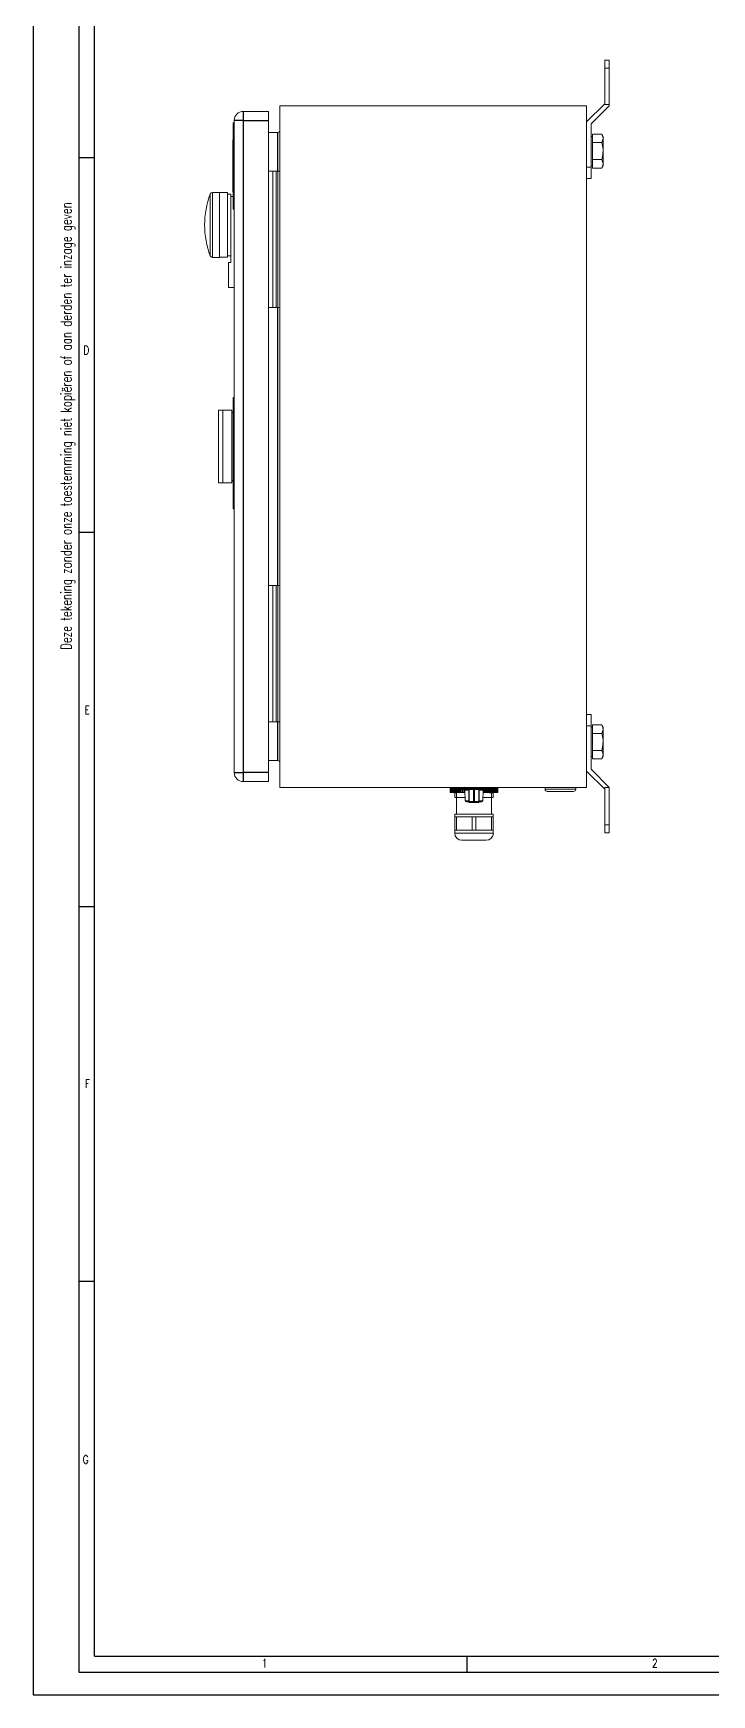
# Model space of a CAD drawing. Extents: x 4137 to 28680, y 2446 to 6814.
# Drawn here: x 9654 to 9953, y 4358 to 5089 of the extents above; entities that cross this region are included whole.
import ezdxf

# ---------------------------------------------------------------- set-up
doc = ezdxf.new("R2010")
doc.units = 0
doc.header["$LTSCALE"] = 0.5
doc.layers.get('0').update_dxf_attribs({"linetype": 'CONTINUOUS'})
doc.layers.add('DIM', color=5, linetype='CONTINUOUS')
doc.layers.add('VOL', color=2, linetype='CONTINUOUS')
doc.styles.get("Standard").update_dxf_attribs({"font": 'simplex.shx'})

msp = doc.modelspace()

# ---------------------------------------------------------------- linework, layer by layer
at = {"color": 7, "linetype": 'Continuous'}
for p, q in [((9654.35, 5546.23), (9654.35, 4358.23)), ((9654.35, 5546.23), (9654.35, 4358.23)), ((9674.35, 5536.23), (9674.35, 4368.23)), ((9674.35, 5536.23), (9674.35, 4368.23)), ((9681.35, 4375.23), (9681.35, 5529.23)), ((9681.35, 4375.23), (9681.35, 5529.23)), ((9681.35, 4375.23), (10948.95, 4375.23)), ((9681.35, 4375.23), (10948.95, 4375.23)), ((9674.35, 4368.23), (11326.35, 4368.23)), ((9674.35, 4368.23), (11326.35, 4368.23)), ((9654.35, 4358.23), (11336.35, 4358.23)), ((9654.35, 4358.23), (11336.35, 4358.23))]:
    msp.add_line(p, q, dxfattribs=at)
at = {"color": 7, "linetype": 'Continuous', "lineweight": 15}
for p, q in [((9905.82, 5077.59), (9907.82, 5077.59)), ((9905.82, 5074.08), (9905.82, 5077.59)), ((9905.82, 5077.59), (9907.82, 5077.59)), ((9905.82, 5074.08), (9905.82, 5077.59)), ((9907.82, 5077.59), (9907.82, 5074.08)), ((9907.82, 5077.59), (9907.82, 5074.08)), ((9905.82, 5074.08), (9907.82, 5074.08)), ((9905.82, 5058.42), (9905.82, 5074.08)), ((9905.82, 5074.08), (9907.82, 5074.08)), ((9905.82, 5058.42), (9905.82, 5074.08)), ((9907.82, 5074.08), (9907.82, 5058.14)), ((9907.82, 5074.08), (9907.82, 5058.14)), ((9757.82, 5055.09), (9746.82, 5055.09)), ((9757.82, 5055.09), (9746.82, 5055.09)), ((9757.82, 5051.09), (9757.82, 5055.09)), ((9757.82, 5051.09), (9757.82, 5055.09)), ((9762.82, 4757.59), (9762.82, 5057.59)), ((9762.82, 5057.59), (9897.82, 5057.59)), ((9762.82, 4757.59), (9762.82, 5057.59)), ((9762.82, 5057.59), (9897.82, 5057.59)), ((9897.82, 5050.42), (9905.82, 5058.42)), ((9897.82, 5050.42), (9905.82, 5058.42)), ((9897.82, 4757.59), (9897.82, 5057.59)), ((9897.82, 4757.59), (9897.82, 5057.59)), ((9899.82, 5049.59), (9907.82, 5057.59)), ((9899.82, 5049.59), (9907.82, 5057.59)), ((9905.82, 5058.14), (9905.82, 5058.42)), ((9905.82, 5058.14), (9905.82, 5058.42)), ((9907.82, 5058.14), (9905.82, 5058.14)), ((9907.82, 5058.14), (9905.82, 5058.14)), ((9907.82, 5058.14), (9907.82, 5057.59)), ((9907.82, 5058.14), (9907.82, 5057.59)), ((9742.32, 5012.09), (9742.32, 5050.09)), ((9742.82, 5050.09), (9742.32, 5050.09)), ((9742.32, 5012.09), (9742.32, 5050.09)), ((9742.82, 5050.09), (9742.32, 5050.09)), ((9742.82, 5051.09), (9742.82, 4764.09)), ((9742.82, 5051.09), (9742.82, 4764.09)), ((9757.82, 5051.09), (9757.82, 4764.09)), ((9757.82, 5051.09), (9757.82, 4764.09)), ((9762.02, 5045.84), (9757.82, 5045.84)), ((9762.02, 5045.84), (9757.82, 5045.84)), ((9899.82, 5030.59), (9899.82, 5049.59)), ((9899.82, 5030.59), (9899.82, 5049.59)), ((9742.22, 5042.49), (9742.32, 5042.49)), ((9742.22, 5042.49), (9742.22, 5040.21)), ((9742.22, 5042.49), (9742.32, 5042.49)), ((9742.22, 5042.49), (9742.22, 5040.21)), ((9742.22, 5040.21), (9742.32, 5040.21)), ((9742.22, 5040.21), (9742.22, 5032.23)), ((9742.22, 5040.21), (9742.32, 5040.21)), ((9742.22, 5040.21), (9742.22, 5032.23)), ((9900.42, 5044.09), (9899.82, 5044.09)), ((9900.42, 5044.09), (9899.82, 5044.09)), ((9900.42, 5043.22), (9900.42, 5045.1)), ((9900.42, 5045.1), (9904.54, 5045.1)), ((9900.42, 5043.22), (9900.42, 5045.1)), ((9900.42, 5045.1), (9904.54, 5045.1)), ((9900.42, 5041.34), (9900.42, 5043.22)), ((9900.42, 5041.34), (9900.42, 5043.22)), ((9900.42, 5041.34), (9904.54, 5041.34)), ((9900.42, 5037.59), (9900.42, 5041.34)), ((9900.42, 5041.34), (9904.54, 5041.34)), ((9900.42, 5037.59), (9900.42, 5041.34)), ((9905.12, 5044.09), (9904.54, 5045.1)), ((9905.12, 5044.09), (9904.54, 5045.1)), ((9905.12, 5043.22), (9905.12, 5044.09)), ((9905.12, 5043.22), (9905.12, 5044.09)), ((9905.12, 5037.59), (9905.12, 5043.22)), ((9905.12, 5037.59), (9905.12, 5043.22)), ((9742.22, 5032.23), (9742.32, 5032.23)), ((9742.22, 5032.23), (9742.22, 5029.95)), ((9742.22, 5032.23), (9742.32, 5032.23)), ((9742.22, 5032.23), (9742.22, 5029.95)), ((9899.82, 5031.09), (9900.42, 5031.09)), ((9899.82, 5031.09), (9900.42, 5031.09)), ((9900.42, 5033.84), (9900.42, 5037.59)), ((9900.42, 5033.84), (9900.42, 5037.59)), ((9900.42, 5033.84), (9904.54, 5033.84)), ((9900.42, 5031.96), (9900.42, 5033.84)), ((9900.42, 5033.84), (9904.54, 5033.84)), ((9900.42, 5031.96), (9900.42, 5033.84)), ((9900.42, 5030.09), (9900.42, 5031.96)), ((9900.42, 5030.09), (9900.42, 5031.96)), ((9904.54, 5030.09), (9905.12, 5031.09)), ((9904.54, 5030.09), (9905.12, 5031.09)), ((9905.12, 5031.96), (9905.12, 5037.59)), ((9905.12, 5031.96), (9905.12, 5037.59)), ((9905.12, 5031.09), (9905.12, 5031.96)), ((9905.12, 5031.09), (9905.12, 5031.96)), ((9742.22, 5029.95), (9742.32, 5029.95)), ((9742.22, 5029.95), (9742.22, 5021.97)), ((9742.22, 5029.95), (9742.32, 5029.95)), ((9742.22, 5029.95), (9742.22, 5021.97)), ((9757.82, 5028.74), (9759.82, 5028.74)), ((9757.82, 5028.74), (9759.82, 5028.74)), ((9759.82, 4968.74), (9759.82, 5028.74)), ((9759.82, 5028.74), (9761.32, 5028.74)), ((9759.82, 4968.74), (9759.82, 5028.74)), ((9759.82, 5028.74), (9761.32, 5028.74)), ((9761.32, 5028.74), (9761.32, 4968.74)), ((9761.32, 5028.74), (9762.02, 5028.74)), ((9761.32, 5028.74), (9761.32, 4968.74)), ((9761.32, 5028.74), (9762.02, 5028.74)), ((9762.02, 4968.74), (9762.02, 5028.74)), ((9762.02, 5028.74), (9762.82, 5028.74)), ((9762.02, 4968.74), (9762.02, 5028.74)), ((9762.02, 5028.74), (9762.82, 5028.74)), ((9897.82, 5030.59), (9899.82, 5030.59)), ((9897.82, 5030.59), (9899.82, 5030.59)), ((9897.82, 5025.59), (9899.82, 5025.59)), ((9897.82, 5025.59), (9899.82, 5025.59)), ((9899.82, 5025.59), (9899.82, 5030.59)), ((9899.82, 5025.59), (9899.82, 5030.59)), ((9900.42, 5030.09), (9904.54, 5030.09)), ((9900.42, 5030.09), (9904.54, 5030.09)), ((9736.32, 5019.34), (9733.18, 5019.34)), ((9736.32, 5019.34), (9733.18, 5019.34)), ((9736.32, 5005.09), (9736.32, 5019.34)), ((9736.32, 5005.09), (9736.32, 5019.34)), ((9739.82, 5019.33), (9736.32, 5019.33)), ((9739.82, 5019.33), (9736.32, 5019.33)), ((9739.82, 5005.09), (9739.82, 5019.33)), ((9739.82, 5005.09), (9739.82, 5019.33)), ((9741.32, 5018.67), (9739.82, 5018.67)), ((9741.32, 5018.67), (9739.82, 5018.67)), ((9741.32, 5017.59), (9741.32, 5018.67)), ((9741.32, 5017.59), (9741.32, 5018.67)), ((9742.32, 5017.59), (9741.32, 5017.59)), ((9741.32, 4988.59), (9741.32, 5017.59)), ((9742.32, 5017.59), (9741.32, 5017.59)), ((9741.32, 4988.59), (9741.32, 5017.59)), ((9742.22, 5021.97), (9742.22, 5019.69)), ((9742.22, 5021.97), (9742.32, 5021.97)), ((9742.22, 5021.97), (9742.22, 5019.69)), ((9742.22, 5021.97), (9742.32, 5021.97)), ((9742.22, 5019.69), (9742.32, 5019.69)), ((9742.22, 5019.69), (9742.32, 5019.69)), ((9742.82, 5012.09), (9742.32, 5012.09)), ((9742.82, 5012.09), (9742.32, 5012.09)), ((9736.32, 4990.84), (9736.32, 5005.09)), ((9736.32, 4990.84), (9736.32, 5005.09)), ((9739.82, 4990.85), (9739.82, 5005.09)), ((9739.82, 4990.85), (9739.82, 5005.09)), ((9733.18, 4990.84), (9736.32, 4990.84)), ((9733.18, 4990.84), (9736.32, 4990.84)), ((9736.32, 4990.85), (9739.82, 4990.85)), ((9736.32, 4990.85), (9739.82, 4990.85)), ((9739.82, 4991.52), (9741.32, 4991.52)), ((9739.82, 4991.52), (9741.32, 4991.52)), ((9740.32, 4977.59), (9740.32, 4988.59)), ((9740.32, 4988.59), (9741.32, 4988.59)), ((9740.32, 4977.59), (9740.32, 4988.59)), ((9740.32, 4988.59), (9741.32, 4988.59)), ((9742.82, 4977.59), (9740.32, 4977.59)), ((9742.82, 4977.59), (9740.32, 4977.59)), ((9757.82, 4968.74), (9759.82, 4968.74)), ((9757.82, 4968.74), (9759.82, 4968.74)), ((9759.82, 4968.74), (9761.32, 4968.74)), ((9759.82, 4968.74), (9761.32, 4968.74)), ((9762.02, 4968.74), (9761.32, 4968.74)), ((9762.02, 4968.74), (9761.32, 4968.74)), ((9762.02, 4968.74), (9762.82, 4968.74)), ((9762.02, 4968.74), (9762.82, 4968.74)), ((9742.82, 4929.22), (9742.31, 4929.22)), ((9742.31, 4926.72), (9742.31, 4929.22)), ((9742.82, 4929.22), (9742.31, 4929.22)), ((9742.31, 4926.72), (9742.31, 4929.22)), ((9735.82, 4891.59), (9735.82, 4923.59)), ((9735.82, 4923.59), (9737.82, 4923.59)), ((9735.82, 4891.59), (9735.82, 4923.59)), ((9735.82, 4923.59), (9737.82, 4923.59)), ((9737.82, 4891.59), (9737.82, 4923.59)), ((9737.82, 4923.59), (9741.82, 4923.59)), ((9737.82, 4891.59), (9737.82, 4923.59)), ((9737.82, 4923.59), (9741.82, 4923.59)), ((9741.82, 4891.59), (9741.82, 4923.59)), ((9741.82, 4891.59), (9741.82, 4923.59)), ((9741.82, 4922.59), (9742.82, 4922.59)), ((9741.82, 4922.59), (9742.82, 4922.59)), ((9742.82, 4926.72), (9742.31, 4926.72)), ((9742.31, 4887.59), (9742.31, 4926.72)), ((9742.82, 4926.72), (9742.31, 4926.72)), ((9742.31, 4887.59), (9742.31, 4926.72)), ((9741.82, 4892.59), (9742.82, 4892.59)), ((9741.82, 4892.59), (9742.82, 4892.59)), ((9735.82, 4891.59), (9737.82, 4891.59)), ((9735.82, 4891.59), (9737.82, 4891.59)), ((9737.82, 4891.59), (9741.82, 4891.59)), ((9737.82, 4891.59), (9741.82, 4891.59)), ((9742.31, 4880.09), (9742.31, 4887.59)), ((9742.82, 4887.59), (9742.31, 4887.59)), ((9742.31, 4880.09), (9742.31, 4887.59)), ((9742.82, 4887.59), (9742.31, 4887.59)), ((9742.82, 4880.09), (9742.31, 4880.09)), ((9742.82, 4880.09), (9742.31, 4880.09)), ((9757.82, 4846.44), (9759.82, 4846.44)), ((9757.82, 4846.44), (9759.82, 4846.44)), ((9759.82, 4786.44), (9759.82, 4846.44)), ((9759.82, 4846.44), (9761.32, 4846.44)), ((9759.82, 4786.44), (9759.82, 4846.44)), ((9759.82, 4846.44), (9761.32, 4846.44)), ((9761.32, 4846.44), (9761.32, 4786.44)), ((9761.32, 4846.44), (9762.02, 4846.44)), ((9761.32, 4846.44), (9761.32, 4786.44)), ((9761.32, 4846.44), (9762.02, 4846.44)), ((9762.02, 4786.44), (9762.02, 4846.44)), ((9762.02, 4846.44), (9762.82, 4846.44)), ((9762.02, 4786.44), (9762.02, 4846.44)), ((9762.02, 4846.44), (9762.82, 4846.44)), ((9757.82, 4786.44), (9759.82, 4786.44)), ((9757.82, 4786.44), (9759.82, 4786.44)), ((9759.82, 4786.44), (9761.32, 4786.44)), ((9759.82, 4786.44), (9761.32, 4786.44)), ((9762.02, 4786.44), (9761.32, 4786.44)), ((9762.02, 4786.44), (9761.32, 4786.44)), ((9762.02, 4786.44), (9762.82, 4786.44)), ((9762.02, 4786.44), (9762.82, 4786.44)), ((9897.82, 4789.59), (9899.82, 4789.59)), ((9897.82, 4789.59), (9899.82, 4789.59)), ((9897.82, 4784.59), (9899.82, 4784.59)), ((9897.82, 4784.59), (9899.82, 4784.59)), ((9899.82, 4784.59), (9899.82, 4789.59)), ((9899.82, 4784.59), (9899.82, 4789.59)), ((9899.82, 4784.59), (9899.82, 4765.59)), ((9899.82, 4784.59), (9899.82, 4765.59)), ((9900.42, 4784.09), (9899.82, 4784.09)), ((9900.42, 4784.09), (9899.82, 4784.09)), ((9900.42, 4783.22), (9900.42, 4785.1)), ((9900.42, 4785.1), (9904.54, 4785.1)), ((9900.42, 4783.22), (9900.42, 4785.1)), ((9900.42, 4785.1), (9904.54, 4785.1)), ((9900.42, 4781.34), (9900.42, 4783.22)), ((9900.42, 4781.34), (9900.42, 4783.22)), ((9905.12, 4784.09), (9904.54, 4785.1)), ((9905.12, 4784.09), (9904.54, 4785.1)), ((9905.12, 4783.22), (9905.12, 4784.09)), ((9905.12, 4783.22), (9905.12, 4784.09)), ((9905.12, 4777.59), (9905.12, 4783.22)), ((9905.12, 4777.59), (9905.12, 4783.22)), ((9900.42, 4777.59), (9900.42, 4781.34)), ((9900.42, 4781.34), (9904.54, 4781.34)), ((9900.42, 4777.59), (9900.42, 4781.34)), ((9900.42, 4781.34), (9904.54, 4781.34)), ((9900.42, 4773.84), (9900.42, 4777.59)), ((9900.42, 4773.84), (9900.42, 4777.59)), ((9905.12, 4771.96), (9905.12, 4777.59)), ((9905.12, 4771.96), (9905.12, 4777.59)), ((9757.82, 4769.34), (9762.02, 4769.34)), ((9757.82, 4769.34), (9762.02, 4769.34)), ((9899.82, 4771.09), (9900.42, 4771.09)), ((9899.82, 4771.09), (9900.42, 4771.09)), ((9900.42, 4773.84), (9904.54, 4773.84)), ((9900.42, 4771.96), (9900.42, 4773.84)), ((9900.42, 4773.84), (9904.54, 4773.84)), ((9900.42, 4771.96), (9900.42, 4773.84)), ((9900.42, 4770.09), (9900.42, 4771.96)), ((9900.42, 4770.09), (9900.42, 4771.96)), ((9900.42, 4770.09), (9904.54, 4770.09)), ((9900.42, 4770.09), (9904.54, 4770.09)), ((9904.54, 4770.09), (9905.12, 4771.09)), ((9904.54, 4770.09), (9905.12, 4771.09)), ((9905.12, 4771.09), (9905.12, 4771.96)), ((9905.12, 4771.09), (9905.12, 4771.96)), ((9757.82, 4760.09), (9757.82, 4764.09)), ((9757.82, 4760.09), (9757.82, 4764.09)), ((9905.82, 4756.76), (9897.82, 4764.76)), ((9905.82, 4756.76), (9897.82, 4764.76)), ((9899.82, 4765.59), (9907.82, 4757.59)), ((9899.82, 4765.59), (9907.82, 4757.59)), ((9746.82, 4760.09), (9757.82, 4760.09)), ((9746.82, 4760.09), (9757.82, 4760.09)), ((9762.82, 4757.59), (9897.82, 4757.59)), ((9762.82, 4757.59), (9897.82, 4757.59)), ((9837.81, 4757.59), (9837.81, 4755.3)), ((9837.81, 4757.59), (9837.81, 4755.3)), ((9837.81, 4757.59), (9837.81, 4755.3)), ((9837.81, 4757.59), (9837.81, 4755.3)), ((9837.81, 4755.3), (9837.89, 4755.3)), ((9837.81, 4755.3), (9837.81, 4755.3)), ((9837.81, 4755.3), (9837.89, 4755.3)), ((9837.81, 4755.3), (9837.81, 4755.3)), ((9837.89, 4755.3), (9837.89, 4757.59)), ((9837.89, 4755.3), (9837.89, 4757.59)), ((9837.89, 4755.3), (9837.94, 4755.3)), ((9837.89, 4755.3), (9837.94, 4755.3)), ((9837.94, 4757.59), (9837.94, 4755.3)), ((9837.94, 4757.59), (9837.94, 4755.3)), ((9837.94, 4755.3), (9838.08, 4755.3)), ((9837.94, 4755.3), (9838.08, 4755.3)), ((9838.08, 4755.3), (9838.08, 4757.59)), ((9838.08, 4755.3), (9838.08, 4757.59)), ((9838.08, 4755.3), (9838.17, 4755.3)), ((9838.08, 4755.3), (9838.17, 4755.3)), ((9838.17, 4757.59), (9838.17, 4755.3)), ((9838.17, 4757.59), (9838.17, 4755.3)), ((9838.17, 4755.3), (9838.38, 4755.3)), ((9838.17, 4755.3), (9838.38, 4755.3)), ((9838.38, 4755.3), (9838.38, 4757.59)), ((9838.38, 4755.3), (9838.38, 4757.59)), ((9838.38, 4755.3), (9838.52, 4755.3)), ((9838.38, 4755.3), (9838.52, 4755.3)), ((9838.52, 4757.59), (9838.52, 4755.3)), ((9838.52, 4757.59), (9838.52, 4755.3)), ((9838.52, 4755.3), (9838.79, 4755.3)), ((9838.52, 4755.3), (9838.79, 4755.3)), ((9838.79, 4755.3), (9838.79, 4757.59)), ((9838.79, 4755.3), (9838.79, 4757.59)), ((9838.79, 4755.3), (9838.97, 4755.3)), ((9838.79, 4755.3), (9838.97, 4755.3)), ((9838.97, 4757.59), (9838.97, 4755.3)), ((9838.97, 4757.59), (9838.97, 4755.3)), ((9838.97, 4755.3), (9839.3, 4755.3)), ((9838.97, 4755.3), (9839.3, 4755.3)), ((9839.3, 4755.3), (9839.3, 4757.59)), ((9839.3, 4755.3), (9839.3, 4757.59)), ((9839.3, 4755.3), (9839.52, 4755.3)), ((9839.3, 4755.3), (9839.52, 4755.3)), ((9839.52, 4757.59), (9839.52, 4755.3)), ((9839.52, 4757.59), (9839.52, 4755.3)), ((9839.53, 4757.59), (9839.53, 4755.3)), ((9839.53, 4757.59), (9839.53, 4755.3)), ((9839.53, 4755.3), (9839.91, 4755.3)), ((9839.53, 4755.3), (9839.91, 4755.3)), ((9839.82, 4755.13), (9840.64, 4755.13)), ((9839.82, 4753.09), (9839.82, 4755.13)), ((9839.82, 4755.13), (9840.64, 4755.13)), ((9839.82, 4753.09), (9839.82, 4755.13)), ((9840.64, 4753.09), (9839.82, 4753.09)), ((9840.64, 4753.09), (9839.82, 4753.09)), ((9839.91, 4755.3), (9839.91, 4757.59)), ((9839.91, 4755.3), (9839.91, 4757.59)), ((9839.91, 4755.3), (9840.12, 4755.3)), ((9839.91, 4755.3), (9840.12, 4755.3)), ((9840.12, 4757.59), (9840.12, 4755.3)), ((9840.12, 4757.59), (9840.12, 4755.3)), ((9840.18, 4757.59), (9840.18, 4755.3)), ((9840.18, 4757.59), (9840.18, 4755.3)), ((9840.18, 4755.3), (9840.62, 4755.3)), ((9840.18, 4755.3), (9840.62, 4755.3)), ((9840.62, 4755.3), (9840.62, 4757.59)), ((9840.62, 4755.3), (9840.62, 4757.59)), ((9840.62, 4755.3), (9840.81, 4755.3)), ((9840.62, 4755.3), (9840.81, 4755.3)), ((9840.64, 4755.13), (9842.44, 4755.3)), ((9840.64, 4755.13), (9842.44, 4755.3)), ((9840.64, 4753.09), (9840.64, 4755.13)), ((9840.64, 4753.09), (9840.64, 4755.13)), ((9844.42, 4753.09), (9840.64, 4753.09)), ((9844.42, 4753.09), (9840.64, 4753.09)), ((9840.67, 4753.09), (9840.67, 4745.85)), ((9840.67, 4753.09), (9840.67, 4745.85)), ((9840.81, 4757.59), (9840.81, 4755.3)), ((9840.81, 4757.59), (9840.81, 4755.3)), ((9840.81, 4755.3), (9840.93, 4755.3)), ((9840.81, 4755.3), (9840.93, 4755.3)), ((9840.93, 4757.59), (9840.93, 4755.3)), ((9840.93, 4757.59), (9840.93, 4755.3)), ((9840.93, 4755.3), (9841.41, 4755.3)), ((9840.93, 4755.3), (9841.41, 4755.3)), ((9841.41, 4755.3), (9841.41, 4757.59)), ((9841.41, 4755.3), (9841.41, 4757.59)), ((9841.41, 4755.3), (9841.58, 4755.3)), ((9841.41, 4755.3), (9841.58, 4755.3)), ((9841.58, 4757.59), (9841.58, 4755.3)), ((9841.58, 4757.59), (9841.58, 4755.3)), ((9841.58, 4755.3), (9841.75, 4755.3)), ((9841.58, 4755.3), (9841.75, 4755.3)), ((9841.75, 4757.59), (9841.75, 4755.3)), ((9841.75, 4757.59), (9841.75, 4755.3)), ((9841.75, 4755.3), (9842.27, 4755.3)), ((9841.75, 4755.3), (9842.27, 4755.3)), ((9842.12, 4757.19), (9842.12, 4757.59)), ((9842.12, 4757.19), (9842.12, 4757.59)), ((9842.12, 4757.19), (9843.12, 4757.19)), ((9842.12, 4757.19), (9843.12, 4757.19)), ((9842.12, 4757.09), (9842.12, 4756.69)), ((9843.12, 4757.09), (9842.12, 4757.09)), ((9842.12, 4757.09), (9842.12, 4756.69)), ((9843.12, 4757.09), (9842.12, 4757.09)), ((9843.12, 4756.69), (9842.12, 4756.69)), ((9843.12, 4756.69), (9842.12, 4756.69)), ((9842.27, 4757.09), (9842.27, 4757.19)), ((9842.27, 4757.09), (9842.27, 4757.19)), ((9842.27, 4755.3), (9842.27, 4756.69)), ((9842.27, 4755.3), (9842.27, 4756.69)), ((9842.27, 4755.3), (9842.42, 4755.3)), ((9842.27, 4755.3), (9842.42, 4755.3)), ((9842.42, 4757.19), (9842.42, 4757.09)), ((9842.42, 4757.19), (9842.42, 4757.09)), ((9842.42, 4756.69), (9842.42, 4755.3)), ((9842.42, 4756.69), (9842.42, 4755.3)), ((9842.42, 4755.3), (9842.64, 4755.3)), ((9842.42, 4755.3), (9842.64, 4755.3)), ((9842.64, 4757.19), (9842.64, 4757.09)), ((9842.64, 4757.19), (9842.64, 4757.09)), ((9842.64, 4756.69), (9842.64, 4755.3)), ((9842.64, 4756.69), (9842.64, 4755.3)), ((9842.64, 4755.3), (9843.2, 4755.3)), ((9842.64, 4755.3), (9843.2, 4755.3)), ((9843.12, 4757.19), (9843.12, 4757.59)), ((9843.12, 4757.19), (9843.12, 4757.59)), ((9843.12, 4757.19), (9853.52, 4757.19)), ((9843.12, 4757.19), (9853.52, 4757.19)), ((9843.12, 4756.69), (9843.12, 4757.09)), ((9853.52, 4757.09), (9843.12, 4757.09)), ((9843.12, 4756.69), (9843.12, 4757.09)), ((9853.52, 4757.09), (9843.12, 4757.09)), ((9853.52, 4756.69), (9843.12, 4756.69)), ((9853.52, 4756.69), (9843.12, 4756.69)), ((9843.2, 4757.09), (9843.2, 4757.19)), ((9843.2, 4757.09), (9843.2, 4757.19)), ((9843.2, 4755.3), (9843.2, 4756.69)), ((9843.2, 4755.3), (9843.2, 4756.69)), ((9843.2, 4755.3), (9843.33, 4755.3)), ((9843.2, 4755.3), (9843.33, 4755.3)), ((9843.33, 4757.19), (9843.33, 4757.09)), ((9843.33, 4757.19), (9843.33, 4757.09)), ((9843.33, 4756.69), (9843.33, 4755.3)), ((9843.33, 4756.69), (9843.33, 4755.3)), ((9843.33, 4755.3), (9843.71, 4755.3)), ((9843.33, 4755.3), (9843.71, 4755.3)), ((9843.6, 4757.19), (9843.6, 4757.09)), ((9843.6, 4757.19), (9843.6, 4757.09)), ((9843.6, 4756.69), (9843.6, 4755.3)), ((9843.6, 4756.69), (9843.6, 4755.3)), ((9843.6, 4755.3), (9844.19, 4755.3)), ((9843.6, 4755.3), (9844.19, 4755.3)), ((9844.19, 4757.09), (9844.19, 4757.19)), ((9844.19, 4757.09), (9844.19, 4757.19)), ((9844.19, 4755.3), (9844.19, 4756.65)), ((9844.19, 4755.3), (9844.19, 4756.65)), ((9844.19, 4755.3), (9844.29, 4755.3)), ((9844.19, 4755.3), (9844.29, 4755.3)), ((9844.29, 4757.19), (9844.29, 4757.09)), ((9844.29, 4757.19), (9844.29, 4757.09)), ((9844.29, 4756.54), (9844.29, 4755.3)), ((9844.29, 4756.54), (9844.29, 4755.3)), ((9844.33, 4756.4), (9844.45, 4751.68)), ((9844.33, 4756.4), (9844.45, 4751.68)), ((9844.61, 4757.19), (9844.61, 4757.09)), ((9844.61, 4757.19), (9844.61, 4757.09)), ((9845.12, 4757.09), (9845.12, 4757.19)), ((9845.12, 4757.09), (9845.12, 4757.19)), ((9845.99, 4751.39), (9845.99, 4756.69)), ((9845.99, 4751.39), (9845.99, 4756.69)), ((9846.24, 4756.69), (9846.24, 4751.39)), ((9846.24, 4756.69), (9846.24, 4751.39)), ((9846.82, 4757.19), (9846.82, 4757.09)), ((9846.82, 4757.19), (9846.82, 4757.09)), ((9848.08, 4751.39), (9848.08, 4756.69)), ((9848.08, 4751.39), (9848.08, 4756.69)), ((9848.58, 4756.69), (9848.58, 4751.39)), ((9848.58, 4756.69), (9848.58, 4751.39)), ((9849.82, 4757.09), (9849.82, 4757.19)), ((9849.82, 4757.09), (9849.82, 4757.19)), ((9850.41, 4751.39), (9850.41, 4756.69)), ((9850.41, 4751.39), (9850.41, 4756.69)), ((9850.63, 4756.4), (9852.32, 4756.4)), ((9850.63, 4756.4), (9852.32, 4756.4)), ((9850.66, 4756.69), (9850.66, 4751.39)), ((9850.66, 4756.69), (9850.66, 4751.39)), ((9851.52, 4757.19), (9851.52, 4757.09)), ((9851.52, 4757.19), (9851.52, 4757.09)), ((9851.71, 4757.09), (9851.71, 4757.19)), ((9851.71, 4757.09), (9851.71, 4757.19)), ((9852.04, 4757.09), (9852.04, 4757.19)), ((9852.04, 4757.09), (9852.04, 4757.19)), ((9852.16, 4757.19), (9852.16, 4757.09)), ((9852.16, 4757.19), (9852.16, 4757.09)), ((9852.32, 4756.4), (9852.19, 4751.68)), ((9852.32, 4756.4), (9852.19, 4751.68)), ((9856, 4753.09), (9852.23, 4753.09)), ((9856, 4753.09), (9852.23, 4753.09)), ((9852.29, 4755.3), (9852.74, 4755.3)), ((9852.29, 4755.3), (9852.74, 4755.3)), ((9852.63, 4755.3), (9853.02, 4755.3)), ((9852.63, 4755.3), (9853.02, 4755.3)), ((9852.74, 4757.09), (9852.74, 4757.19)), ((9852.74, 4757.09), (9852.74, 4757.19)), ((9852.74, 4755.3), (9852.74, 4756.69)), ((9852.74, 4755.3), (9852.74, 4756.69)), ((9853.02, 4757.09), (9853.02, 4757.19)), ((9853.02, 4757.09), (9853.02, 4757.19)), ((9853.02, 4755.3), (9853.02, 4756.69)), ((9853.02, 4755.3), (9853.02, 4756.69)), ((9853.16, 4755.3), (9853.02, 4755.3)), ((9853.16, 4755.3), (9853.02, 4755.3)), ((9853.16, 4757.19), (9853.16, 4757.09)), ((9853.16, 4757.19), (9853.16, 4757.09)), ((9853.16, 4756.69), (9853.16, 4755.3)), ((9853.16, 4756.69), (9853.16, 4755.3)), ((9853.16, 4755.3), (9853.71, 4755.3)), ((9853.16, 4755.3), (9853.71, 4755.3)), ((9853.52, 4757.19), (9853.52, 4757.59)), ((9853.52, 4757.19), (9853.52, 4757.59)), ((9853.52, 4757.19), (9854.52, 4757.19)), ((9853.52, 4757.19), (9854.52, 4757.19)), ((9853.52, 4756.69), (9853.52, 4757.09)), ((9854.52, 4757.09), (9853.52, 4757.09)), ((9853.52, 4756.69), (9853.52, 4757.09)), ((9854.52, 4757.09), (9853.52, 4757.09)), ((9854.52, 4756.69), (9853.52, 4756.69)), ((9854.52, 4756.69), (9853.52, 4756.69)), ((9853.58, 4755.3), (9853.94, 4755.3)), ((9853.58, 4755.3), (9853.94, 4755.3)), ((9853.71, 4757.09), (9853.71, 4757.19)), ((9853.71, 4757.09), (9853.71, 4757.19)), ((9853.71, 4755.3), (9853.71, 4756.69)), ((9853.71, 4755.3), (9853.71, 4756.69)), ((9853.94, 4757.09), (9853.94, 4757.19)), ((9853.94, 4757.09), (9853.94, 4757.19)), ((9853.94, 4755.3), (9853.94, 4756.69)), ((9853.94, 4755.3), (9853.94, 4756.69)), ((9854.11, 4755.3), (9853.94, 4755.3)), ((9854.11, 4755.3), (9853.94, 4755.3)), ((9854.11, 4757.19), (9854.11, 4757.09)), ((9854.11, 4757.19), (9854.11, 4757.09)), ((9854.11, 4756.69), (9854.11, 4755.3)), ((9854.11, 4756.69), (9854.11, 4755.3)), ((9854.11, 4755.3), (9854.62, 4755.3)), ((9854.11, 4755.3), (9854.62, 4755.3)), ((9854.52, 4757.59), (9854.52, 4757.19)), ((9854.52, 4757.59), (9854.52, 4757.19)), ((9854.52, 4756.69), (9854.52, 4757.09)), ((9854.52, 4756.69), (9854.52, 4757.09)), ((9854.62, 4755.3), (9854.62, 4757.59)), ((9854.62, 4755.3), (9854.62, 4757.59)), ((9854.62, 4755.3), (9854.81, 4755.3)), ((9854.62, 4755.3), (9854.81, 4755.3)), ((9854.81, 4755.3), (9854.81, 4757.59)), ((9854.81, 4755.3), (9854.81, 4757.59)), ((9855, 4755.3), (9854.81, 4755.3)), ((9855, 4755.3), (9854.81, 4755.3)), ((9855, 4757.59), (9855, 4755.3)), ((9855, 4757.59), (9855, 4755.3)), ((9855, 4755.3), (9855.47, 4755.3)), ((9855, 4755.3), (9855.47, 4755.3)), ((9855.47, 4755.3), (9855.47, 4757.59)), ((9855.47, 4755.3), (9855.47, 4757.59)), ((9855.47, 4755.3), (9855.6, 4755.3)), ((9855.47, 4755.3), (9855.6, 4755.3)), ((9855.6, 4755.3), (9855.6, 4757.59)), ((9855.6, 4755.3), (9855.6, 4757.59)), ((9855.81, 4755.3), (9855.6, 4755.3)), ((9855.81, 4755.3), (9855.6, 4755.3)), ((9855.81, 4757.59), (9855.81, 4755.3)), ((9855.81, 4757.59), (9855.81, 4755.3)), ((9855.81, 4755.3), (9856.23, 4755.3)), ((9855.81, 4755.3), (9856.23, 4755.3)), ((9855.98, 4745.85), (9855.98, 4753.09)), ((9855.98, 4745.85), (9855.98, 4753.09)), ((9856, 4753.09), (9856, 4755.13)), ((9856, 4755.13), (9856.82, 4755.13)), ((9856, 4753.09), (9856, 4755.13)), ((9856, 4755.13), (9856.82, 4755.13)), ((9856.82, 4753.09), (9856, 4753.09)), ((9856.82, 4753.09), (9856, 4753.09)), ((9856.23, 4755.3), (9856.23, 4757.59)), ((9856.23, 4755.3), (9856.23, 4757.59)), ((9856.32, 4755.3), (9856.32, 4757.59)), ((9856.32, 4755.3), (9856.32, 4757.59)), ((9856.55, 4755.3), (9856.32, 4755.3)), ((9856.55, 4755.3), (9856.32, 4755.3)), ((9856.55, 4757.59), (9856.55, 4755.3)), ((9856.55, 4757.59), (9856.55, 4755.3)), ((9856.55, 4755.3), (9856.91, 4755.3)), ((9856.55, 4755.3), (9856.91, 4755.3)), ((9856.82, 4753.09), (9856.82, 4755.13)), ((9856.82, 4753.09), (9856.82, 4755.13)), ((9856.91, 4755.3), (9856.91, 4757.59)), ((9856.91, 4755.3), (9856.91, 4757.59)), ((9856.94, 4755.3), (9856.94, 4757.59)), ((9856.94, 4755.3), (9856.94, 4757.59)), ((9857.19, 4755.3), (9856.94, 4755.3)), ((9857.19, 4755.3), (9856.94, 4755.3)), ((9857.19, 4757.59), (9857.19, 4755.3)), ((9857.19, 4757.59), (9857.19, 4755.3)), ((9857.19, 4755.3), (9857.5, 4755.3)), ((9857.19, 4755.3), (9857.5, 4755.3)), ((9857.5, 4755.3), (9857.5, 4757.59)), ((9857.5, 4755.3), (9857.5, 4757.59)), ((9857.73, 4755.3), (9857.5, 4755.3)), ((9857.73, 4755.3), (9857.5, 4755.3)), ((9857.73, 4757.59), (9857.73, 4755.3)), ((9857.73, 4757.59), (9857.73, 4755.3)), ((9857.73, 4755.3), (9857.98, 4755.3)), ((9857.73, 4755.3), (9857.98, 4755.3)), ((9857.98, 4755.3), (9857.98, 4757.59)), ((9857.98, 4755.3), (9857.98, 4757.59)), ((9858.17, 4755.3), (9857.98, 4755.3)), ((9858.17, 4755.3), (9857.98, 4755.3)), ((9858.17, 4757.59), (9858.17, 4755.3)), ((9858.17, 4757.59), (9858.17, 4755.3)), ((9858.17, 4755.3), (9858.36, 4755.3)), ((9858.17, 4755.3), (9858.36, 4755.3)), ((9858.36, 4755.3), (9858.36, 4757.59)), ((9858.36, 4755.3), (9858.36, 4757.59)), ((9858.51, 4755.3), (9858.36, 4755.3)), ((9858.51, 4755.3), (9858.36, 4755.3)), ((9858.51, 4757.59), (9858.51, 4755.3)), ((9858.51, 4757.59), (9858.51, 4755.3)), ((9858.51, 4755.3), (9858.63, 4755.3)), ((9858.51, 4755.3), (9858.63, 4755.3)), ((9858.63, 4755.3), (9858.63, 4757.59)), ((9858.63, 4755.3), (9858.63, 4757.59)), ((9858.73, 4755.3), (9858.63, 4755.3)), ((9858.73, 4755.3), (9858.63, 4755.3)), ((9858.73, 4757.59), (9858.73, 4755.3)), ((9858.73, 4757.59), (9858.73, 4755.3)), ((9858.73, 4755.3), (9858.79, 4755.3)), ((9858.73, 4755.3), (9858.79, 4755.3)), ((9858.79, 4755.3), (9858.79, 4757.59)), ((9858.79, 4755.3), (9858.79, 4757.59)), ((9858.84, 4755.3), (9858.79, 4755.3)), ((9858.84, 4755.3), (9858.79, 4755.3)), ((9858.84, 4757.59), (9858.84, 4755.3)), ((9858.84, 4757.59), (9858.84, 4755.3)), ((9879.57, 4757.59), (9879.57, 4756.79)), ((9879.57, 4757.59), (9879.57, 4756.79)), ((9880.57, 4755.79), (9892.07, 4755.79)), ((9880.57, 4755.79), (9892.07, 4755.79)), ((9893.07, 4756.79), (9893.07, 4757.59)), ((9893.07, 4756.79), (9893.07, 4757.59)), ((9907.82, 4757.59), (9905.82, 4757.59)), ((9905.82, 4757.59), (9905.82, 4756.76)), ((9907.82, 4757.59), (9905.82, 4757.59)), ((9905.82, 4757.59), (9905.82, 4756.76)), ((9905.82, 4741.1), (9905.82, 4756.76)), ((9905.82, 4741.1), (9905.82, 4756.76)), ((9907.82, 4757.59), (9907.82, 4741.1)), ((9907.82, 4757.59), (9907.82, 4741.1)), ((9839.82, 4745.85), (9839.82, 4744.54)), ((9839.82, 4745.85), (9852.57, 4745.85)), ((9839.82, 4745.85), (9839.82, 4744.54)), ((9839.82, 4745.85), (9852.57, 4745.85)), ((9845.4, 4751.19), (9846.03, 4751.19)), ((9845.4, 4751.19), (9846.03, 4751.19)), ((9848.08, 4751.39), (9846.24, 4751.39)), ((9848.08, 4751.39), (9846.24, 4751.39)), ((9846.49, 4750.89), (9848.33, 4750.89)), ((9846.49, 4750.89), (9848.33, 4750.89)), ((9848.33, 4751.14), (9848.33, 4750.89)), ((9848.33, 4751.14), (9848.33, 4750.89)), ((9848.33, 4750.89), (9850.16, 4750.89)), ((9848.33, 4750.89), (9850.16, 4750.89)), ((9850.41, 4751.39), (9848.58, 4751.39)), ((9850.41, 4751.39), (9848.58, 4751.39)), ((9850.62, 4751.19), (9851.24, 4751.19)), ((9850.62, 4751.19), (9851.24, 4751.19)), ((9852.57, 4745.85), (9856.82, 4745.85)), ((9852.57, 4745.85), (9856.82, 4745.85)), ((9856.82, 4744.54), (9856.82, 4745.85)), ((9856.82, 4744.54), (9856.82, 4745.85)), ((9839.82, 4738.76), (9839.82, 4744.54)), ((9840.64, 4744.54), (9839.82, 4744.54)), ((9839.82, 4738.76), (9839.82, 4744.54)), ((9840.64, 4744.54), (9839.82, 4744.54)), ((9839.82, 4738.76), (9839.82, 4737.45)), ((9839.82, 4738.76), (9840.64, 4738.76)), ((9839.82, 4738.76), (9839.82, 4737.45)), ((9839.82, 4738.76), (9840.64, 4738.76)), ((9840.64, 4738.76), (9840.64, 4744.54)), ((9844.07, 4744.54), (9840.64, 4744.54)), ((9840.64, 4738.76), (9840.64, 4744.54)), ((9844.07, 4744.54), (9840.64, 4744.54)), ((9840.64, 4738.76), (9844.07, 4738.76)), ((9840.64, 4738.76), (9844.07, 4738.76)), ((9847.5, 4744.54), (9844.07, 4744.54)), ((9847.5, 4744.54), (9844.07, 4744.54)), ((9844.07, 4738.76), (9847.5, 4738.76)), ((9844.07, 4738.76), (9847.5, 4738.76)), ((9847.5, 4738.76), (9847.5, 4744.54)), ((9849.14, 4744.54), (9847.5, 4744.54)), ((9847.5, 4738.76), (9847.5, 4744.54)), ((9849.14, 4744.54), (9847.5, 4744.54)), ((9847.5, 4738.76), (9849.14, 4738.76)), ((9847.5, 4738.76), (9849.14, 4738.76)), ((9849.14, 4738.76), (9849.14, 4744.54)), ((9852.57, 4744.54), (9849.14, 4744.54)), ((9849.14, 4738.76), (9849.14, 4744.54)), ((9852.57, 4744.54), (9849.14, 4744.54)), ((9849.14, 4738.76), (9852.57, 4738.76)), ((9849.14, 4738.76), (9852.57, 4738.76)), ((9856, 4744.54), (9852.57, 4744.54)), ((9856, 4744.54), (9852.57, 4744.54)), ((9852.57, 4738.76), (9856, 4738.76)), ((9852.57, 4738.76), (9856, 4738.76)), ((9856, 4738.76), (9856, 4744.54)), ((9856.82, 4744.54), (9856, 4744.54)), ((9856, 4738.76), (9856, 4744.54)), ((9856.82, 4744.54), (9856, 4744.54)), ((9856, 4738.76), (9856.82, 4738.76)), ((9856, 4738.76), (9856.82, 4738.76)), ((9856.82, 4738.76), (9856.82, 4744.54)), ((9856.82, 4738.76), (9856.82, 4744.54)), ((9856.82, 4737.45), (9856.82, 4738.76)), ((9856.82, 4737.45), (9856.82, 4738.76)), ((9907.82, 4741.1), (9905.82, 4741.1)), ((9905.82, 4737.59), (9905.82, 4741.1)), ((9907.82, 4741.1), (9905.82, 4741.1)), ((9905.82, 4737.59), (9905.82, 4741.1)), ((9907.82, 4737.59), (9907.82, 4741.1)), ((9907.82, 4737.59), (9907.82, 4741.1)), ((9842.97, 4734.3), (9851, 4734.3)), ((9842.97, 4734.3), (9851, 4734.3)), ((9851, 4734.3), (9853.68, 4734.3)), ((9851, 4734.3), (9853.68, 4734.3)), ((9905.82, 4737.59), (9907.82, 4737.59)), ((9905.82, 4737.59), (9907.82, 4737.59))]:
    msp.add_line(p, q, dxfattribs=at)
at = {"color": 8, "linetype": 'Continuous', "lineweight": 15}
for p, q in [((9732.24, 4991.49), (9732.24, 5018.69)), ((9732.24, 4991.49), (9732.24, 5018.69)), ((9844.33, 4756.4), (9845.99, 4756.4)), ((9844.33, 4756.4), (9845.99, 4756.4)), ((9846.51, 4757.09), (9846.51, 4757.19)), ((9846.51, 4757.09), (9846.51, 4757.19)), ((9850.51, 4757.09), (9850.51, 4757.19)), ((9850.51, 4757.09), (9850.51, 4757.19)), ((9879.57, 4756.79), (9893.07, 4756.79)), ((9879.57, 4756.79), (9893.07, 4756.79)), ((9844.45, 4751.68), (9845.99, 4751.68)), ((9844.45, 4751.68), (9845.99, 4751.68)), ((9850.66, 4751.68), (9852.19, 4751.68)), ((9850.66, 4751.68), (9852.19, 4751.68)), ((9839.82, 4737.45), (9852.57, 4737.45)), ((9839.82, 4737.45), (9852.57, 4737.45)), ((9852.57, 4737.45), (9856.82, 4737.45)), ((9852.57, 4737.45), (9856.82, 4737.45))]:
    msp.add_line(p, q, dxfattribs=at)
at = {"color": 8, "linetype": 'Continuous', "lineweight": 15, "flags": 128}
msp.add_lwpolyline([(9850.68, 4756.69), (9850.67, 4756.69), (9850.66, 4756.68)], dxfattribs=at)
msp.add_lwpolyline([(9850.68, 4756.69), (9850.67, 4756.69), (9850.66, 4756.68)], dxfattribs=at)
at = {"color": 7, "linetype": 'Continuous', "lineweight": 15}
for centre, radius, start, end in [((9746.82, 5051.09), 4, 90, 180), ((9746.82, 5051.09), 4, 90, 180), ((9762.02, 5046.64), 0.8, 270, 0), ((9762.02, 5046.64), 0.8, 270, 0), ((9768.46, 5005.09), 38.69, 159.41647, 200.58353), ((9768.46, 5005.09), 38.69, 159.41647, 200.58353), ((9733.18, 5018.34), 1, 90.01874, 159.41647), ((9733.18, 5018.34), 1, 90.01874, 159.41647), ((9733.18, 4991.84), 1, 200.58353, 270.01874), ((9733.18, 4991.84), 1, 200.58353, 270.01874), ((9762.02, 4768.54), 0.8, 0, 90), ((9762.02, 4768.54), 0.8, 0, 90), ((9746.82, 4764.09), 4, 180, 270), ((9746.82, 4764.09), 4, 180, 270), ((9844.03, 4756.39), 0.3, 1.5, 90), ((9844.03, 4756.39), 0.3, 1.5, 90), ((9852.62, 4756.39), 0.3, 90, 178.5), ((9852.62, 4756.39), 0.3, 90, 178.5), ((9880.57, 4756.79), 1, 180, 270), ((9880.57, 4756.79), 1, 180, 270), ((9892.07, 4756.79), 1, 270, 0), ((9892.07, 4756.79), 1, 270, 0), ((9844.95, 4751.69), 0.5, 181.5, 270), ((9844.95, 4751.69), 0.5, 181.5, 270), ((9846.49, 4751.39), 0.5, 180, 210), ((9846.49, 4751.39), 0.5, 180, 210), ((9846.49, 4751.39), 0.5, 210, 270), ((9846.49, 4751.39), 0.5, 210, 270), ((9850.16, 4751.39), 0.5, 270, 330), ((9850.16, 4751.39), 0.5, 270, 330), ((9850.16, 4751.39), 0.5, 330, 0), ((9850.16, 4751.39), 0.5, 330, 0), ((9851.69, 4751.69), 0.5, 270, 358.5), ((9851.69, 4751.69), 0.5, 270, 358.5), ((9842.97, 4737.45), 3.15, 180, 270), ((9842.97, 4737.45), 3.15, 180, 270), ((9853.68, 4737.45), 3.15, 270, 0), ((9853.68, 4737.45), 3.15, 270, 0)]:
    msp.add_arc(centre, radius, start, end, dxfattribs=at)
for centre, major_axis, start_param, end_param in [((9846.49, 4751.39), (0.483, 0.483), 1.832596, 2.356194), ((9846.49, 4751.39), (0.483, 0.483), 1.832596, 2.356194), ((9848.33, 4751.39), (0.483, -0.483), 4.45059, 4.974188), ((9848.33, 4751.39), (0.483, -0.483), 4.45059, 4.974188), ((9848.33, 4751.39), (0.483, 0.483), 4.45059, 4.974188), ((9848.33, 4751.39), (0.483, 0.483), 4.45059, 4.974188), ((9850.16, 4751.39), (0.483, -0.483), 0.785398, 1.308997), ((9850.16, 4751.39), (0.483, -0.483), 0.785398, 1.308997)]:
    msp.add_ellipse(centre, major_axis=major_axis, ratio=0.267949, start_param=start_param, end_param=end_param, dxfattribs=at)
for points, knots in [([(9904.54, 5045.1), (9904.7, 5044.79), (9905.03, 5044.18), (9905.09, 5043.54), (9905.12, 5043.22)], [0, 0, 0, 0, 0.495459, 1, 1, 1, 1]), ([(9904.54, 5045.1), (9904.7, 5044.79), (9905.03, 5044.18), (9905.09, 5043.54), (9905.12, 5043.22)], [0, 0, 0, 0, 0.495459, 1, 1, 1, 1]), ([(9905.12, 5043.22), (9905.12, 5043.18), (9905.11, 5042.54), (9904.82, 5041.92), (9904.54, 5041.34)], [0, 0, 0, 0, 0.070213, 1, 1, 1, 1]), ([(9905.12, 5043.22), (9905.12, 5043.18), (9905.11, 5042.54), (9904.82, 5041.92), (9904.54, 5041.34)], [0, 0, 0, 0, 0.070213, 1, 1, 1, 1]), ([(9904.54, 5041.34), (9904.78, 5040.41), (9905.09, 5039.17), (9905.12, 5037.9), (9905.12, 5037.59)], [0, 0, 0, 0, 0.758147, 1, 1, 1, 1]), ([(9904.54, 5041.34), (9904.78, 5040.41), (9905.09, 5039.17), (9905.12, 5037.9), (9905.12, 5037.59)], [0, 0, 0, 0, 0.758147, 1, 1, 1, 1]), ([(9905.12, 5037.59), (9905.05, 5036.6), (9904.96, 5035.33), (9904.62, 5034.11), (9904.54, 5033.84)], [0, 0, 0, 0, 0.776286, 1, 1, 1, 1]), ([(9905.12, 5037.59), (9905.05, 5036.6), (9904.96, 5035.33), (9904.62, 5034.11), (9904.54, 5033.84)], [0, 0, 0, 0, 0.776286, 1, 1, 1, 1]), ([(9904.54, 5033.84), (9904.7, 5033.53), (9905.03, 5032.92), (9905.09, 5032.28), (9905.12, 5031.96)], [0, 0, 0, 0, 0.49546, 1, 1, 1, 1]), ([(9904.54, 5033.84), (9904.7, 5033.53), (9905.03, 5032.92), (9905.09, 5032.28), (9905.12, 5031.96)], [0, 0, 0, 0, 0.49546, 1, 1, 1, 1]), ([(9905.12, 5031.96), (9905.12, 5031.92), (9905.11, 5031.28), (9904.82, 5030.66), (9904.54, 5030.09)], [0, 0, 0, 0, 0.070217, 1, 1, 1, 1]), ([(9905.12, 5031.96), (9905.12, 5031.92), (9905.11, 5031.28), (9904.82, 5030.66), (9904.54, 5030.09)], [0, 0, 0, 0, 0.070217, 1, 1, 1, 1]), ([(9904.54, 4785.1), (9904.7, 4784.79), (9905.03, 4784.18), (9905.09, 4783.54), (9905.12, 4783.22)], [0, 0, 0, 0, 0.495459, 1, 1, 1, 1]), ([(9904.54, 4785.1), (9904.7, 4784.79), (9905.03, 4784.18), (9905.09, 4783.54), (9905.12, 4783.22)], [0, 0, 0, 0, 0.495459, 1, 1, 1, 1]), ([(9905.12, 4783.22), (9905.12, 4783.18), (9905.11, 4782.54), (9904.82, 4781.92), (9904.54, 4781.34)], [0, 0, 0, 0, 0.070215, 1, 1, 1, 1]), ([(9905.12, 4783.22), (9905.12, 4783.18), (9905.11, 4782.54), (9904.82, 4781.92), (9904.54, 4781.34)], [0, 0, 0, 0, 0.070215, 1, 1, 1, 1]), ([(9904.54, 4781.34), (9904.78, 4780.41), (9905.09, 4779.17), (9905.12, 4777.9), (9905.12, 4777.59)], [0, 0, 0, 0, 0.758149, 1, 1, 1, 1]), ([(9904.54, 4781.34), (9904.78, 4780.41), (9905.09, 4779.17), (9905.12, 4777.9), (9905.12, 4777.59)], [0, 0, 0, 0, 0.758149, 1, 1, 1, 1]), ([(9905.12, 4777.59), (9905.05, 4776.6), (9904.96, 4775.33), (9904.62, 4774.11), (9904.54, 4773.84)], [0, 0, 0, 0, 0.776287, 1, 1, 1, 1]), ([(9905.12, 4777.59), (9905.05, 4776.6), (9904.96, 4775.33), (9904.62, 4774.11), (9904.54, 4773.84)], [0, 0, 0, 0, 0.776287, 1, 1, 1, 1]), ([(9904.54, 4773.84), (9904.7, 4773.53), (9905.03, 4772.92), (9905.09, 4772.28), (9905.12, 4771.96)], [0, 0, 0, 0, 0.495458, 1, 1, 1, 1]), ([(9904.54, 4773.84), (9904.7, 4773.53), (9905.03, 4772.92), (9905.09, 4772.28), (9905.12, 4771.96)], [0, 0, 0, 0, 0.495458, 1, 1, 1, 1]), ([(9905.12, 4771.96), (9905.12, 4771.92), (9905.11, 4771.28), (9904.82, 4770.66), (9904.54, 4770.09)], [0, 0, 0, 0, 0.070215, 1, 1, 1, 1]), ([(9905.12, 4771.96), (9905.12, 4771.92), (9905.11, 4771.28), (9904.82, 4770.66), (9904.54, 4770.09)], [0, 0, 0, 0, 0.070215, 1, 1, 1, 1]), ([(9839.82, 4755.3), (9839.82, 4755.27), (9839.82, 4755.22), (9839.82, 4755.14), (9839.82, 4755.13)], [0, 0, 0, 0, 0.801312, 1, 1, 1, 1]), ([(9839.82, 4755.3), (9839.82, 4755.27), (9839.82, 4755.22), (9839.82, 4755.14), (9839.82, 4755.13)], [0, 0, 0, 0, 0.801312, 1, 1, 1, 1]), ([(9854.21, 4755.3), (9854.75, 4755.26), (9855.34, 4755.21), (9855.94, 4755.13), (9856, 4755.13)], [0, 0, 0, 0, 0.897934, 1, 1, 1, 1]), ([(9854.21, 4755.3), (9854.75, 4755.26), (9855.34, 4755.21), (9855.94, 4755.13), (9856, 4755.13)], [0, 0, 0, 0, 0.897934, 1, 1, 1, 1]), ([(9844.95, 4751.19), (9844.96, 4751.19), (9844.97, 4751.19), (9845.07, 4751.19), (9845.22, 4751.19), (9845.43, 4751.19), (9845.67, 4751.19), (9845.9, 4751.19), (9846.04, 4751.19), (9846.09, 4751.19)], [0, 0, 0, 0, 0.1543293, 0.3083737, 0.4627041, 0.6167484, 0.7710784, 0.925123, 1, 1, 1, 1]), ([(9844.95, 4751.19), (9844.96, 4751.19), (9844.97, 4751.19), (9845.07, 4751.19), (9845.22, 4751.19), (9845.43, 4751.19), (9845.67, 4751.19), (9845.9, 4751.19), (9846.04, 4751.19), (9846.09, 4751.19)], [0, 0, 0, 0, 0.1543293, 0.3083737, 0.4627041, 0.6167484, 0.7710784, 0.925123, 1, 1, 1, 1]), ([(9850.53, 4751.19), (9850.69, 4751.19), (9851, 4751.19), (9851.38, 4751.19), (9851.64, 4751.19), (9851.68, 4751.19), (9851.69, 4751.19)], [0, 0, 0, 0, 0.242004, 0.5, 0.757996, 1, 1, 1, 1]), ([(9850.53, 4751.19), (9850.69, 4751.19), (9851, 4751.19), (9851.38, 4751.19), (9851.64, 4751.19), (9851.68, 4751.19), (9851.69, 4751.19)], [0, 0, 0, 0, 0.242004, 0.5, 0.757996, 1, 1, 1, 1])]:
    msp.add_open_spline(points, degree=3, knots=knots, dxfattribs=at)
at = {"color": 8, "linetype": 'Continuous', "lineweight": 15}
for points, knots in [([(9733.18, 5005.09), (9733.18, 5006.02), (9733.18, 5007.89), (9733.18, 5010.58), (9733.18, 5013.06), (9733.18, 5015.23), (9733.18, 5017.02), (9733.18, 5018.33), (9733.18, 5019.18), (9733.18, 5019.29), (9733.18, 5019.34)], [0, 0, 0, 0, 0.1249995, 0.25, 0.3750003, 0.5000001, 0.6250001, 0.7500002, 0.875, 1, 1, 1, 1]), ([(9733.18, 5005.09), (9733.18, 5006.02), (9733.18, 5007.89), (9733.18, 5010.58), (9733.18, 5013.06), (9733.18, 5015.23), (9733.18, 5017.02), (9733.18, 5018.33), (9733.18, 5019.18), (9733.18, 5019.29), (9733.18, 5019.34)], [0, 0, 0, 0, 0.1249995, 0.25, 0.3750003, 0.5000001, 0.6250001, 0.7500002, 0.875, 1, 1, 1, 1]), ([(9733.18, 4990.84), (9733.18, 4990.89), (9733.18, 4991), (9733.18, 4991.85), (9733.18, 4993.16), (9733.18, 4994.95), (9733.18, 4997.12), (9733.18, 4999.6), (9733.18, 5002.29), (9733.18, 5004.16), (9733.18, 5005.09)], [0, 0, 0, 0, 0.125, 0.25, 0.375, 0.5, 0.625, 0.75, 0.875, 1, 1, 1, 1]), ([(9733.18, 4990.84), (9733.18, 4990.89), (9733.18, 4991), (9733.18, 4991.85), (9733.18, 4993.16), (9733.18, 4994.95), (9733.18, 4997.12), (9733.18, 4999.6), (9733.18, 5002.29), (9733.18, 5004.16), (9733.18, 5005.09)], [0, 0, 0, 0, 0.125, 0.25, 0.375, 0.5, 0.625, 0.75, 0.875, 1, 1, 1, 1])]:
    msp.add_open_spline(points, degree=3, knots=knots, dxfattribs=at)
at = {"layer": 'DIM', "color": 7}
for p, q in [((9681.35, 5034.66), (9674.35, 5034.66)), ((9681.35, 5034.66), (9674.35, 5034.66)), ((9681.35, 4869.81), (9674.35, 4869.81)), ((9681.35, 4869.81), (9674.35, 4869.81)), ((9681.35, 4704.95), (9674.35, 4704.95)), ((9681.35, 4704.95), (9674.35, 4704.95)), ((9681.35, 4540.09), (9674.35, 4540.09)), ((9681.35, 4540.09), (9674.35, 4540.09))]:
    msp.add_line(p, q, dxfattribs=at)
at = {"layer": 'DIM', "color": 7, "linetype": 'Continuous'}
msp.add_line((9845.15, 4375.23), (9845.15, 4368.23), dxfattribs=at)
msp.add_line((9845.15, 4375.23), (9845.15, 4368.23), dxfattribs=at)
at = {"layer": 'VOL'}
for p, q in [((9746.82, 5051.09), (9746.82, 5055.09)), ((9746.82, 5051.09), (9746.82, 5055.09)), ((9746.82, 5051.09), (9742.82, 5051.09)), ((9746.82, 5051.09), (9742.82, 5051.09)), ((9746.82, 4764.09), (9746.82, 5051.09)), ((9746.82, 5051.09), (9757.82, 5051.09)), ((9746.82, 4764.09), (9746.82, 5051.09)), ((9746.82, 5051.09), (9757.82, 5051.09)), ((9762.02, 5028.74), (9762.02, 5045.84)), ((9762.02, 5028.74), (9762.02, 5045.84)), ((9762.02, 4846.44), (9762.02, 4968.74)), ((9762.02, 4846.44), (9762.02, 4968.74)), ((9762.02, 4769.34), (9762.02, 4786.44)), ((9762.02, 4769.34), (9762.02, 4786.44)), ((9742.82, 4764.09), (9746.82, 4764.09)), ((9742.82, 4764.09), (9746.82, 4764.09)), ((9757.82, 4764.09), (9746.82, 4764.09)), ((9746.82, 4760.09), (9746.82, 4764.09)), ((9757.82, 4764.09), (9746.82, 4764.09)), ((9746.82, 4760.09), (9746.82, 4764.09))]:
    msp.add_line(p, q, dxfattribs=at)

# ---------------------------------------------------------------- texts
at = {"color": 7, "linetype": 'Continuous', "width": 0.69375}
msp.add_text('Deze tekening zonder onze toestemming niet kopiëren of aan derden ter inzage geven', height=4.7625, rotation=90, dxfattribs=at).set_placement((9671.24, 4818.1))
msp.add_text('Deze tekening zonder onze toestemming niet kopiëren of aan derden ter inzage geven', height=4.7625, rotation=90, dxfattribs=at).set_placement((9671.24, 4818.1))
at = {"color": 7, "linetype": 'Continuous', "width": 0.75}
msp.add_text('1', height=3.7, dxfattribs=at).set_placement((9755, 4370.3))
msp.add_text('1', height=3.7, dxfattribs=at).set_placement((9755, 4370.3))
at = {"layer": 'DIM', "color": 7, "width": 0.75}
for s, p in [('D', (9676.5, 4948.14)), ('D', (9676.5, 4948.14)), ('E', (9677.01, 4789.72)), ('E', (9677.01, 4789.72)), ('2', (9926.69, 4370.3)), ('2', (9926.69, 4370.3))]:
    msp.add_text(s, height=3.7, dxfattribs=at).set_placement(p)
at = {"layer": 'VOL', "color": 7, "width": 0.75}
for s, p in [('F', (9677.14, 4625.38)), ('F', (9677.14, 4625.38)), ('G', (9676.18, 4459.93)), ('G', (9676.18, 4459.93))]:
    msp.add_text(s, height=3.7, dxfattribs=at).set_placement(p)

doc.saveas('drawing.dxf')
